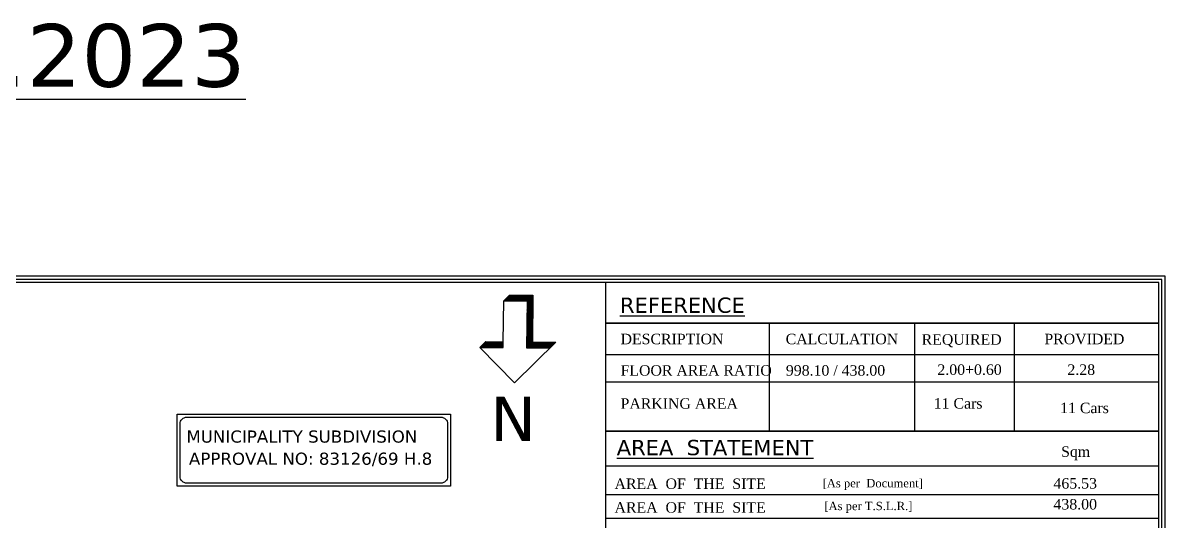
# Model space of a CAD drawing. Header units: metres. Extents: x 1161 to 1456, y 119 to 208.
# Drawn here: x 1359.08 to 1398.14, y 191.08 to 208.12 of the extents above; entities that cross this region are included whole.
import ezdxf

# ---------------------------------------------------------------- set-up
doc = ezdxf.new("R2010")
doc.units = ezdxf.units.M
doc.header["$MEASUREMENT"] = 0
doc.styles.add('BOUND1', font='times.ttf')
doc.styles.get("Standard").update_dxf_attribs({"font": 'verdana.ttf'})

# ---------------------------------------------------------------- blocks, each defined once
blk = doc.blocks.new('North')
for p, q in [((3090.8, 2434.3), (3096.3, 2439.8)), ((3090.8, 2434.3), (3096.3, 2439.8)), ((3092.1, 2434.3), (3097.6, 2439.8)), ((3093.3, 2434.3), (3098.8, 2439.8)), ((3094.6, 2434.3), (3100, 2439.8)), ((3095.8, 2434.3), (3101.3, 2439.8)), ((3097, 2434.3), (3102.5, 2439.8)), ((3098.3, 2434.3), (3103.8, 2439.8)), ((3099.5, 2434.3), (3105, 2439.8)), ((3106.3, 2439.8), (3100.8, 2434.3)), ((3102, 2434.3), (3107.5, 2439.8)), ((3108.7, 2439.8), (3103.3, 2434.3)), ((3104.5, 2434.3), (3110, 2439.8)), ((3111.2, 2439.8), (3105.7, 2434.3)), ((3107, 2434.3), (3112.5, 2439.8)), ((3113.7, 2439.8), (3108.2, 2434.3)), ((3109.5, 2434.3), (3115, 2439.8)), ((3116.2, 2439.8), (3110.7, 2434.3)), ((3112, 2434.3), (3117.4, 2439.8)), ((3118.1, 2439.8), (3112.6, 2434.3)), ((3112.6, 2433.7), (3118.1, 2439.2)), ((3118.1, 2437.9), (3112.6, 2432.4)), ((3112.6, 2431.2), (3118.1, 2436.7)), ((3118.1, 2435.4), (3112.6, 2429.9)), ((3112.6, 2428.7), (3118.1, 2434.2)), ((3118.1, 2432.9), (3112.6, 2427.4)), ((3112.6, 2426.2), (3118.1, 2431.7)), ((3112.6, 2425), (3118.1, 2430.5)), ((3118.1, 2429.2), (3112.6, 2423.7)), ((3112.6, 2422.5), (3118.1, 2428)), ((3112.6, 2421.2), (3118.1, 2426.7)), ((3118.1, 2425.5), (3112.6, 2420)), ((3112.6, 2418.8), (3118.1, 2424.2)), ((3112.6, 2417.5), (3118.1, 2423)), ((3118.1, 2421.8), (3112.6, 2416.3)), ((3112.6, 2415), (3118.1, 2420.5)), ((3118.1, 2419.3), (3112.6, 2413.8)), ((3112.6, 2412.5), (3118.1, 2418)), ((3118.1, 2416.8), (3112.6, 2411.3)), ((3112.6, 2410.1), (3118.1, 2415.5)), ((3118.1, 2414.3), (3112.6, 2408.8)), ((3112.6, 2407.6), (3118.1, 2413.1)), ((3118.1, 2411.8), (3112.6, 2406.3)), ((3112.6, 2405.1), (3118.1, 2410.6)), ((3112.6, 2403.8), (3118.1, 2409.3)), ((3118.1, 2408.1), (3112.6, 2402.6)), ((3112.6, 2401.4), (3118.1, 2406.8)), ((3118.1, 2405.6), (3112.6, 2400.1)), ((3112.6, 2398.9), (3118.1, 2404.4)), ((3118.1, 2403.1), (3112.6, 2397.6)), ((3118.1, 2401.9), (3112.6, 2396.4)), ((3118.1, 2400.6), (3112.6, 2395.1)), ((3118.1, 2399.4), (3112.6, 2393.9)), ((3112.6, 2392.7), (3118.1, 2398.1)), ((3112.6, 2391.4), (3118.1, 2396.9)), ((3068.6, 2390.4), (3074.1, 2395.8)), ((3074.7, 2395.8), (3069.3, 2390.4)), ((3070.5, 2390.4), (3076, 2395.8)), ((3077.2, 2395.8), (3071.7, 2390.4)), ((3073, 2390.4), (3078.5, 2395.8)), ((3079.7, 2395.8), (3074.2, 2390.4)), ((3075.5, 2390.4), (3081, 2395.8)), ((3082.2, 2395.8), (3076.7, 2390.4)), ((3083.4, 2395.8), (3078, 2390.4)), ((3079.2, 2390.4), (3084.7, 2395.8)), ((3085.9, 2395.8), (3080.4, 2390.4)), ((3081.7, 2390.4), (3087.2, 2395.8)), ((3088.4, 2395.8), (3082.9, 2390.4)), ((3084.2, 2390.4), (3089.7, 2395.8)), ((3090.6, 2395.5), (3085.4, 2390.4)), ((3086.7, 2390.4), (3090.6, 2394.3)), ((3090.6, 2393.1), (3087.9, 2390.4)), ((3089.1, 2390.4), (3090.6, 2391.8)), ((3118.1, 2395.8), (3112.6, 2390.4)), ((3118.2, 2395.8), (3112.8, 2390.4)), ((3119.5, 2395.8), (3114, 2390.4)), ((3115.2, 2390.4), (3120.7, 2395.8)), ((3122, 2395.8), (3116.5, 2390.4)), ((3117.7, 2390.4), (3123.2, 2395.8)), ((3124.5, 2395.8), (3119, 2390.4)), ((3120.2, 2390.4), (3125.7, 2395.8)), ((3126.9, 2395.8), (3121.5, 2390.4)), ((3122.7, 2390.4), (3128.2, 2395.8)), ((3129.4, 2395.8), (3123.9, 2390.4)), ((3125.2, 2390.4), (3130.7, 2395.8)), ((3131.9, 2395.8), (3126.4, 2390.4)), ((3127.7, 2390.4), (3133.2, 2395.8)), ((3134.4, 2395.8), (3128.9, 2390.4)), ((3130.2, 2390.4), (3135.6, 2395.8)), ((3136.9, 2395.8), (3131.4, 2390.4)), ((3132.6, 2390.4), (3138.1, 2395.8)), ((3139.4, 2395.8), (3133.9, 2390.4))]:
    blk.add_line(p, q)
for points in [[(3090.6, 2434.3), (3096.1, 2439.8), (3118.1, 2439.8), (3118.1, 2395.8), (3140, 2395.8), (3101.6, 2357.4), (3068.6, 2390.4), (3074.1, 2395.8), (3090.6, 2395.8), (3090.6, 2434.3), (3112.6, 2434.3), (3112.6, 2390.4), (3134.5, 2390.4)], [(3068.6, 2390.4), (3090.6, 2390.4), (3090.6, 2395.8)]]:
    blk.add_lwpolyline(points)

msp = doc.modelspace()

# ---------------------------------------------------------------- linework, layer by layer
for p, q in [((1379.0164, 122.5718), (1379.0164, 199.2342)), ((1397.9276, 197.8438), (1379.0164, 197.8438)), ((1379.0164, 197.8438), (1397.9276, 197.8438)), ((1397.9276, 197.8438), (1379.0164, 197.8438)), ((1379.0164, 197.8438), (1397.9276, 197.8438)), ((1384.5969, 197.8438), (1384.5969, 194.1563)), ((1384.5969, 197.8438), (1384.5969, 194.1563)), ((1389.5776, 197.8438), (1389.5776, 194.1563)), ((1392.9831, 197.8438), (1392.9831, 194.1563)), ((1392.9831, 197.8438), (1392.9831, 194.1563)), ((1397.9276, 196.7691), (1379.0164, 196.7691)), ((1397.9276, 196.7691), (1379.0164, 196.7691)), ((1397.9276, 196.7691), (1379.0164, 196.7691)), ((1397.9276, 196.7691), (1379.0164, 196.7691)), ((1397.9276, 195.8246), (1379.0164, 195.8246)), ((1397.9276, 195.8246), (1379.0164, 195.8246)), ((1379.0164, 194.1563), (1397.9273, 194.1563)), ((1379.0164, 194.1563), (1397.9273, 194.1563)), ((1379.0164, 194.1563), (1397.9273, 194.1563)), ((1379.0164, 194.1563), (1397.9273, 194.1563)), ((1379.0164, 194.1563), (1397.9276, 194.1563)), ((1379.0164, 194.1563), (1397.9276, 194.1563)), ((1379.0164, 194.1563), (1397.9276, 194.1563)), ((1379.0164, 194.1563), (1397.9276, 194.1563)), ((1379.0164, 192.9623), (1397.9273, 192.9623)), ((1379.0164, 192.9623), (1397.9273, 192.9623)), ((1379.0164, 191.9865), (1397.9273, 191.9865)), ((1379.0164, 191.9865), (1397.9273, 191.9865)), ((1379.0164, 191.1741), (1397.9273, 191.1741)), ((1379.0164, 191.1741), (1397.9273, 191.1741))]:
    msp.add_line(p, q)
at = {"lineweight": -2}
for p in [(1397.9273, 194.1563), (1397.9276, 194.1563)]:
    msp.add_line(p, (1379.0164, 194.1563), dxfattribs=at)
for points in [[(1315.6187, 199.4511), (1315.6187, 122.3549), (1398.1445, 122.3549), (1398.1445, 199.4511)], [(1315.7271, 199.3427), (1315.7271, 122.4633), (1398.036, 122.4633), (1398.036, 199.3427)], [(1315.8356, 199.2342), (1315.8356, 122.5718), (1397.9276, 122.5718), (1397.9276, 199.2342)]]:
    msp.add_lwpolyline(points, close=True)
at = {"color": 8}
msp.add_lwpolyline([(1364.3573, 194.7322), (1373.7019, 194.7322), (1373.7019, 192.275), (1364.3573, 192.275)], close=True, dxfattribs=at)
msp.add_lwpolyline([(1364.6873, 194.6322), (1373.3719, 194.6322, -0.4142136), (1373.6019, 194.4022), (1373.6019, 192.605, -0.4142136), (1373.3719, 192.375), (1364.6873, 192.375, -0.4142136), (1364.4573, 192.605), (1364.4573, 194.4022, -0.4142136)], format="xyb", close=True, dxfattribs=at)

# ---------------------------------------------------------------- block references
at = {"xscale": 0.0363463027200958, "yscale": 0.0363463027200958, "zscale": 0.0363463027200958, "rotation": 359.4933108646734}
msp.add_blockref('North', (1262.4129, 111.1278), dxfattribs=at)

# ---------------------------------------------------------------- texts
for s, height, p in [('%%U05.07.2023', 2.146176, (1349.8464, 205.9345)), ('%%uREFERENCE', 0.524111, (1379.4982, 198.2004)), ('MUNICIPALITY SUBDIVISION', 0.415048, (1364.671, 193.7617)), ('%%uAREA  STATEMENT', 0.524111, (1379.3879, 193.3313)), ('%%uAREA  STATEMENT', 0.524111, (1379.3879, 193.3313)), ('APPROVAL NO: 83126/69 H.8', 0.415048, (1364.7575, 193.0042))]:
    msp.add_text(s, height=height).set_placement(p)
at = {"style": 'BOUND1'}
for s, height, p in [('DESCRIPTION', 0.358228, (1379.5204, 197.1273)), ('CALCULATION', 0.358228, (1385.1671, 197.1273)), ('REQUIRED', 0.35823, (1389.8175, 197.1105)), ('PROVIDED', 0.35823, (1394.0147, 197.1273)), ('FLOOR AREA RATIO', 0.358228, (1379.5204, 196.0526)), ('998.10 / 438.00', 0.358228, (1385.1727, 196.0526)), ('2.00+0.60', 0.35823, (1390.3559, 196.0796)), ('2.28', 0.35823, (1394.8027, 196.0796)), ('PARKING AREA', 0.358228, (1379.5204, 194.9195)), ('11 Cars  ', 0.35823, (1390.2298, 194.9254)), ('11 Cars  ', 0.35823, (1394.5514, 194.7694)), ('Sqm', 0.35823, (1394.586, 193.2757)), ('AREA  OF  THE  SITE', 0.358228, (1379.3143, 192.1771)), ('[As per  Document]', 0.284867, (1386.4292, 192.2316)), ('465.53', 0.35823, (1394.3257, 192.1895)), ('438.00', 0.35823, (1394.3257, 191.4752)), ('AREA  OF  THE  SITE', 0.358228, (1379.3143, 191.3648)), ('[As per T.S.L.R.]', 0.284867, (1386.4896, 191.4527))]:
    msp.add_text(s, height=height, dxfattribs=at).set_placement(p)
msp.add_text('N', height=1.5198, rotation=180).set_placement((1376.6242, 195.3357))

doc.saveas('drawing.dxf')
